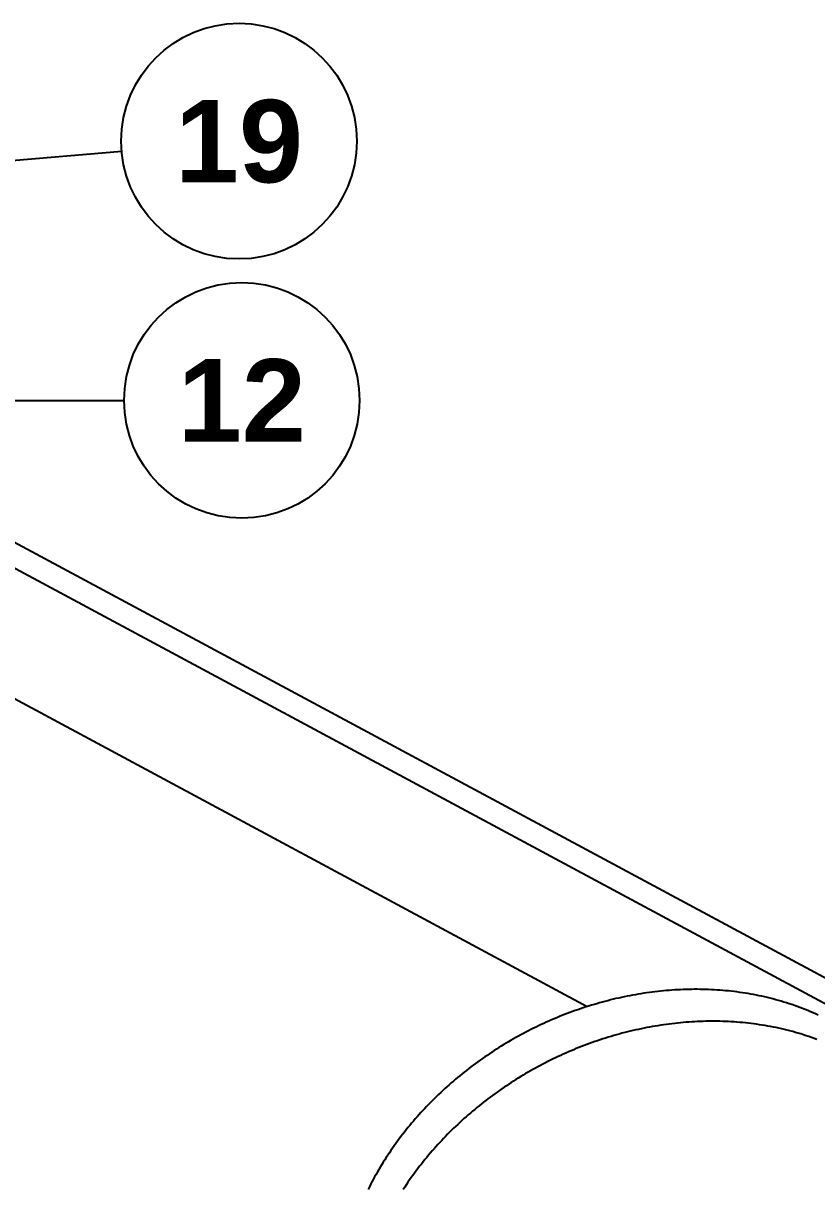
# Model space of a CAD drawing. Header units: millimetres. Extents: x 0 to 841, y 0 to 594.
# Drawn here: x 482.06 to 515.75, y 329.29 to 378.74 of the extents above; entities that cross this region are included whole.
import ezdxf
from ezdxf.enums import TextEntityAlignment as Align

# ---------------------------------------------------------------- set-up
doc = ezdxf.new("R2010")
doc.units = ezdxf.units.MM
for name, color, linetype, lineweight in [('COTA', 7, 'CONTINUOUS', 25), ('FINA', 7, 'CONTINUOUS', 25), ('TXT', 7, 'CONTINUOUS', 25)]:
    doc.layers.add(name, color=color, linetype=linetype, lineweight=lineweight)
doc.styles.add('STDB', font='LiberationSans-Bold.ttf')

msp = doc.modelspace()

# ---------------------------------------------------------------- linework, layer by layer
at = {"layer": 'COTA'}
for p, q in [((456.849, 370.827), (486.24, 373.316)), ((335.5, 362.738), (486.341, 362.738))]:
    msp.add_line(p, q, dxfattribs=at)
at = {"layer": 'FINA'}
for points in [[(481.077, 357.048), (599.5, 293.467)], [(480.948, 356.01), (598.469, 292.914)], [(479.96, 351.004), (506.009, 337.018)], [(515.815, 336.654), (515.705, 336.704), (515.595, 336.753), (515.485, 336.8), (515.374, 336.847), (515.263, 336.892), (515.151, 336.936), (515.038, 336.978), (514.926, 337.02), (514.812, 337.06), (514.699, 337.099), (514.585, 337.137), (514.47, 337.174), (514.355, 337.21), (514.24, 337.244), (514.125, 337.277), (514.009, 337.309), (513.893, 337.34), (513.776, 337.37), (513.659, 337.399), (513.542, 337.426), (513.425, 337.452), (513.307, 337.477), (513.19, 337.501), (513.072, 337.524), (512.953, 337.546), (512.835, 337.566), (512.716, 337.586), (512.597, 337.604), (512.479, 337.621), (512.359, 337.637), (512.24, 337.652), (512.121, 337.666), (512.001, 337.679), (511.882, 337.691), (511.762, 337.701), (511.642, 337.711), (511.522, 337.719), (511.402, 337.727), (511.282, 337.733), (511.162, 337.738), (511.042, 337.743), (510.922, 337.746), (510.801, 337.748), (510.681, 337.749), (510.561, 337.749), (510.441, 337.748), (510.321, 337.746), (510.2, 337.743), (510.08, 337.739), (509.96, 337.734), (509.84, 337.728), (509.72, 337.721), (509.6, 337.713), (509.48, 337.704), (509.36, 337.695), (509.241, 337.684), (509.121, 337.672), (509.002, 337.659), (508.882, 337.645), (508.763, 337.63), (508.644, 337.614), (508.525, 337.598), (508.406, 337.58), (508.287, 337.562), (508.168, 337.542), (508.05, 337.522), (507.932, 337.5), (507.813, 337.478), (507.695, 337.455), (507.578, 337.431), (507.46, 337.406), (507.343, 337.38), (507.226, 337.353), (507.109, 337.325), (506.992, 337.297), (506.875, 337.267), (506.759, 337.237), (506.643, 337.206), (506.527, 337.173), (506.411, 337.14), (506.296, 337.107), (506.181, 337.072), (506.066, 337.036), (505.952, 337), (505.837, 336.963), (505.723, 336.924), (505.61, 336.885), (505.496, 336.846), (505.383, 336.805), (505.27, 336.763), (505.158, 336.721), (505.046, 336.678), (504.934, 336.634), (504.822, 336.589), (504.711, 336.544), (504.6, 336.497), (504.489, 336.45), (504.379, 336.402), (504.269, 336.353), (504.16, 336.303), (504.051, 336.253), (503.942, 336.202), (503.834, 336.15), (503.726, 336.097), (503.618, 336.043), (503.511, 335.989), (503.404, 335.934), (503.298, 335.878), (503.192, 335.821), (503.086, 335.764), (502.981, 335.705), (502.876, 335.646), (502.772, 335.587), (502.668, 335.526), (502.565, 335.465), (502.462, 335.403), (502.359, 335.34), (502.257, 335.276), (502.155, 335.212), (502.054, 335.147), (501.954, 335.081), (501.854, 335.015), (501.754, 334.948), (501.655, 334.88), (501.556, 334.811), (501.458, 334.742), (501.36, 334.672), (501.263, 334.601), (501.166, 334.529), (501.07, 334.457), (500.975, 334.384), (500.88, 334.31), (500.785, 334.236), (500.692, 334.161), (500.598, 334.085), (500.505, 334.009), (500.413, 333.932), (500.322, 333.854), (500.231, 333.775), (500.14, 333.696), (500.05, 333.616), (499.961, 333.535), (499.873, 333.454), (499.785, 333.372), (499.697, 333.29), (499.611, 333.206), (499.525, 333.122), (499.439, 333.038), (499.355, 332.952), (499.27, 332.867), (499.187, 332.78), (499.104, 332.693), (499.022, 332.605), (498.941, 332.516), (498.86, 332.427), (498.78, 332.337), (498.701, 332.247), (498.623, 332.156), (498.545, 332.064), (498.468, 331.972), (498.392, 331.879), (498.316, 331.785), (498.242, 331.691), (498.168, 331.596), (498.095, 331.501), (498.022, 331.405), (497.951, 331.308), (497.88, 331.211), (497.81, 331.113), (497.741, 331.015), (497.673, 330.916), (497.605, 330.817), (497.539, 330.716), (497.473, 330.616), (497.408, 330.515), (497.344, 330.413), (497.281, 330.31), (497.219, 330.208), (497.158, 330.104), (497.097, 330), (497.038, 329.896), (496.979, 329.791), (496.922, 329.685), (496.865, 329.579), (496.81, 329.472), (496.755, 329.365), (496.702, 329.258)], [(515.76, 335.623), (515.647, 335.665), (515.534, 335.705), (515.42, 335.744), (515.306, 335.782), (515.191, 335.819), (515.077, 335.855), (514.961, 335.889), (514.846, 335.922), (514.73, 335.954), (514.614, 335.985), (514.497, 336.015), (514.381, 336.043), (514.263, 336.071), (514.146, 336.097), (514.029, 336.122), (513.911, 336.146), (513.793, 336.169), (513.675, 336.191), (513.556, 336.211), (513.437, 336.231), (513.319, 336.249), (513.2, 336.266), (513.081, 336.282), (512.961, 336.297), (512.842, 336.311), (512.722, 336.324), (512.603, 336.336), (512.483, 336.346), (512.363, 336.356), (512.243, 336.364), (512.123, 336.372), (512.003, 336.378), (511.883, 336.383), (511.763, 336.388), (511.643, 336.391), (511.523, 336.393), (511.402, 336.394), (511.282, 336.394), (511.162, 336.393), (511.042, 336.391), (510.922, 336.388), (510.801, 336.384), (510.681, 336.379), (510.561, 336.373), (510.441, 336.366), (510.321, 336.358), (510.201, 336.349), (510.082, 336.339), (509.962, 336.328), (509.842, 336.316), (509.723, 336.304), (509.603, 336.29), (509.484, 336.275), (509.365, 336.259), (509.246, 336.243), (509.127, 336.225), (509.008, 336.206), (508.89, 336.187), (508.771, 336.166), (508.653, 336.145), (508.535, 336.123), (508.417, 336.1), (508.299, 336.076), (508.181, 336.051), (508.064, 336.025), (507.947, 335.998), (507.83, 335.97), (507.713, 335.941), (507.596, 335.912), (507.48, 335.882), (507.364, 335.85), (507.248, 335.818), (507.133, 335.785), (507.017, 335.751), (506.902, 335.717), (506.787, 335.681), (506.673, 335.645), (506.559, 335.607), (506.445, 335.569), (506.331, 335.53), (506.217, 335.49), (506.104, 335.45), (505.991, 335.408), (505.879, 335.366), (505.767, 335.323), (505.655, 335.279), (505.543, 335.234), (505.432, 335.188), (505.321, 335.142), (505.211, 335.095), (505.1, 335.047), (504.991, 334.998), (504.881, 334.948), (504.772, 334.898), (504.663, 334.846), (504.555, 334.794), (504.447, 334.742), (504.339, 334.688), (504.232, 334.634), (504.125, 334.578), (504.019, 334.523), (503.913, 334.466), (503.807, 334.408), (503.702, 334.35), (503.597, 334.291), (503.493, 334.231), (503.389, 334.171), (503.286, 334.11), (503.183, 334.048), (503.08, 333.985), (502.978, 333.921), (502.877, 333.857), (502.776, 333.792), (502.675, 333.726), (502.575, 333.66), (502.475, 333.593), (502.376, 333.525), (502.277, 333.456), (502.179, 333.387), (502.081, 333.316), (501.984, 333.246), (501.888, 333.174), (501.792, 333.102), (501.696, 333.029), (501.601, 332.955), (501.507, 332.881), (501.413, 332.806), (501.319, 332.73), (501.227, 332.654), (501.134, 332.576), (501.043, 332.498), (500.952, 332.42), (500.861, 332.341), (500.772, 332.261), (500.682, 332.18), (500.594, 332.099), (500.506, 332.017), (500.419, 331.934), (500.332, 331.851), (500.246, 331.767), (500.16, 331.683), (500.076, 331.597), (499.992, 331.511), (499.908, 331.425), (499.826, 331.338), (499.744, 331.25), (499.662, 331.161), (499.582, 331.072), (499.502, 330.982), (499.422, 330.892), (499.344, 330.801), (499.266, 330.709), (499.189, 330.617), (499.113, 330.524), (499.038, 330.43), (498.963, 330.336), (498.889, 330.241), (498.816, 330.146), (498.743, 330.05), (498.672, 329.953), (498.601, 329.856), (498.531, 329.758), (498.462, 329.66), (498.394, 329.561), (498.326, 329.461), (498.26, 329.361), (498.194, 329.261)]]:
    msp.add_lwpolyline(points, dxfattribs=at)
for centre in [(491.222, 373.738), (491.341, 362.738)]:
    msp.add_circle(centre, 5, dxfattribs=at)

# ---------------------------------------------------------------- texts
at = {"layer": 'TXT', "style": 'STDB'}
for s, p in [('19', (491.222, 373.738)), ('12', (491.341, 362.738))]:
    msp.add_text(s, height=3.5, dxfattribs=at).set_placement(p, align=Align.MIDDLE_CENTER)

doc.saveas('drawing.dxf')
